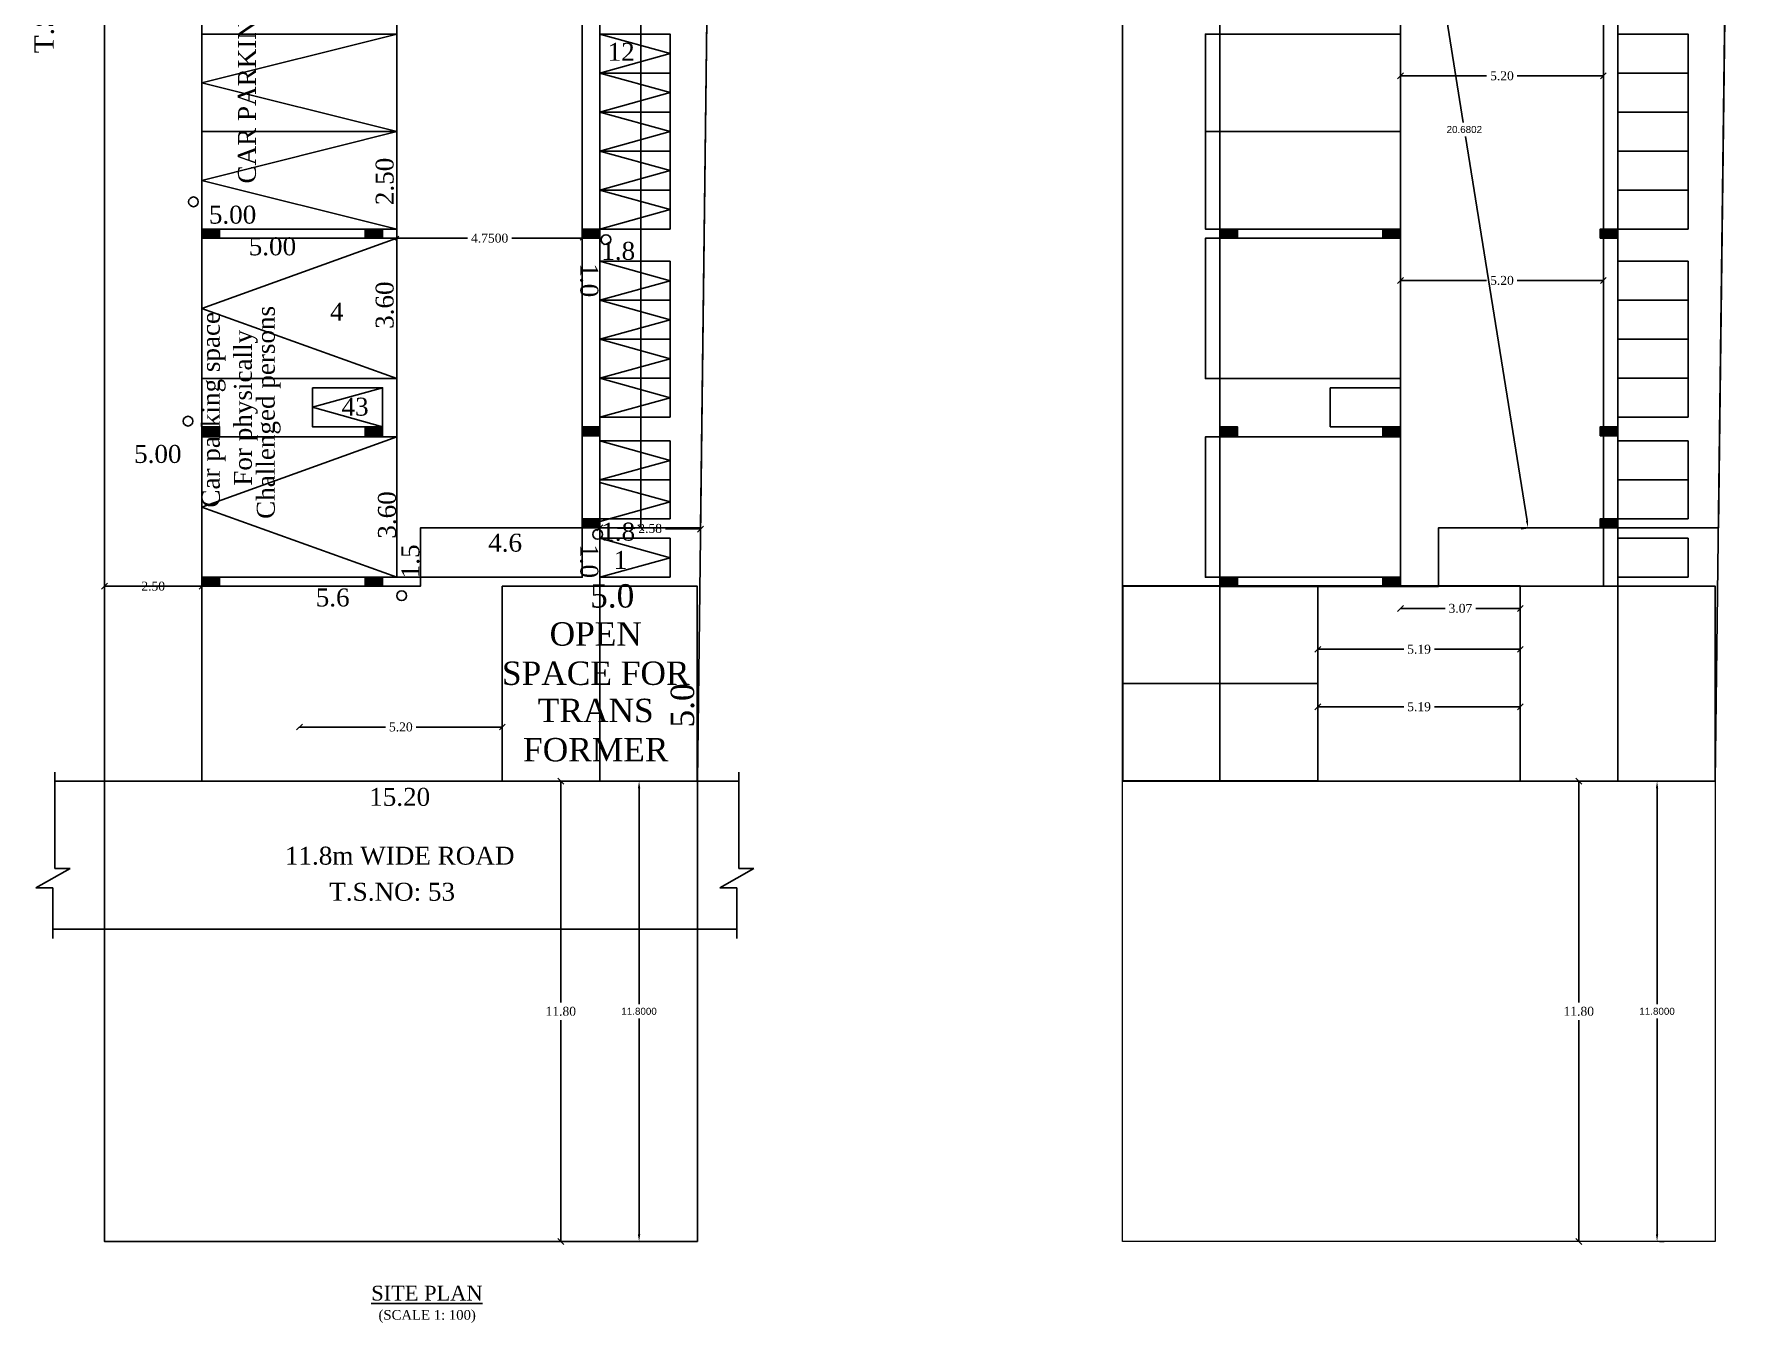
# Model space of a CAD drawing. Header units: metres. Extents: x 7889 to 8063, y -2348 to -2272.
# Drawn here: x 8019.47 to 8063.15, y -2348 to -2314.96 of the extents above; entities that cross this region are included whole.
import ezdxf

# ---------------------------------------------------------------- set-up
doc = ezdxf.new("R2010")
doc.units = ezdxf.units.M
doc.header["$MEASUREMENT"] = 0
for name, color, linetype in [('BLK_1_COVERED_AREA', 140, 'Continuous'), ('BLK_1_FIRE_TENDER_MOVEMENT', 161, 'Continuous'), ('BLK_1_FLR_0_STILT_PARKING', 7, 'Continuous'), ('BLK_1_LVL_0_BLDG_FOOT_PRINT', 7, 'Continuous'), ('BLK_1_LVL_0_FRONT_SETBACK', 2, 'Continuous'), ('BLK_1_LVL_0_SIDE_SETBACK1', 171, 'Continuous'), ('BLK_1_LVL_0_SIDE_SETBACK2', 7, 'Continuous'), ('DRIVE_WAY', 2, 'Continuous'), ('PARKING_SLOT', 30, 'Continuous'), ('PER_AISLE_WIDTH', 7, 'Continuous'), ('PLOT_BOUNDARY', 70, 'Continuous'), ('SURRENDER_ROAD_WIDTH', 2, 'Continuous'), ('TRANSFORMER_YARD', 7, 'Continuous'), ('TWO_WHEELER_DRIVE_WAY', 6, 'Continuous'), ('TWO_WHEELER_PARKING', 2, 'Continuous')]:
    doc.layers.add(name, color=color, linetype=linetype)
for name, color, linetype, lineweight in [('BLK_1_FLR_0_STILT', 7, 'Continuous', 0), ('DIST_EXIT', 7, 'Continuous', 0), ('ROAD_WIDTH', 7, 'Continuous', 5)]:
    doc.layers.add(name, color=color, linetype=linetype, lineweight=lineweight)
doc.styles.add('Isa-', font='times.ttf')
doc.styles.get("Standard").update_dxf_attribs({"font": 'arial.ttf'})
doc.styles.add('STYLE2', font='times.ttf')
doc.dimstyles.new('Copy of ISO-25', dxfattribs={"dimscale": 0, "dimtxt": 0.23, "dimasz": 0.1, "dimexe": 1.25, "dimexo": 0.625, "dimgap": 0.11, "dimtad": 0, "dimtih": 1, "dimtoh": 1, "dimzin": 1, "dimdsep": 46, "dimtxsty": 'STYLE2', "dimblk": 'OBLIQUE', "dimcen": 0, "dimse1": 1, "dimse2": 1, "dimclrd": 1, "dimclrt": 3, "dimadec": 0, "dimazin": 2, "dimtfac": 1, "dimtix": 1, "dimtofl": 0, "dimtmove": 0, "dimatfit": 3, "dimfxl": 0, "dimtolj": 1, "dimarcsym": 0})
doc.dimstyles.new('ISO-25', dxfattribs={"dimscale": 0, "dimtxt": 0.23, "dimasz": 0.15, "dimexe": 1.25, "dimexo": 0.625, "dimgap": 0.11, "dimtad": 0, "dimtih": 1, "dimtoh": 1, "dimzin": 1, "dimdsep": 46, "dimtxsty": 'STYLE2', "dimblk": 'OBLIQUE', "dimcen": 0, "dimse1": 1, "dimse2": 1, "dimclrd": 1, "dimclrt": 3, "dimadec": 0, "dimazin": 2, "dimtfac": 1, "dimtix": 1, "dimtofl": 0, "dimtmove": 0, "dimatfit": 3, "dimfxl": 0, "dimtolj": 1, "dimarcsym": 0})
doc.dimstyles.get("Standard").update_dxf_attribs({"dimtxt": 0.18, "dimasz": 0.18, "dimexe": 0.18, "dimexo": 0.0625, "dimgap": 0.09, "dimtad": 0, "dimtih": 1, "dimtoh": 1, "dimdec": 4, "dimzin": 0, "dimdsep": 46, "dimtxsty": 'Standard', "dimcen": 0.09, "dimadec": 0, "dimazin": 0, "dimtfac": 1, "dimtdec": 4, "dimtofl": 0, "dimtmove": 0, "dimatfit": 3, "dimfxl": 0, "dimtolj": 1, "dimtzin": 0, "dimarcsym": 0})

# ---------------------------------------------------------------- blocks, each defined once
blk = doc.blocks.new('*D158')
at = {"layer": 'Defpoints', "color": 0}
for p in [(8061.078, -2334.114), (8061.078, -2334.114), (8061.078, -2345.914)]:
    blk.add_point(p, dxfattribs=at)
at = {"layer": 'SURRENDER_ROAD_WIDTH', "color": 0, "lineweight": -2}
for p, q in [((8061.14, -2334.114), (8061.258, -2334.114)), ((8061.078, -2334.294), (8061.078, -2339.832)), ((8061.078, -2345.734), (8061.078, -2340.196)), ((8061.14, -2345.914), (8061.258, -2345.914))]:
    blk.add_line(p, q, dxfattribs=at)
at = {"layer": 'SURRENDER_ROAD_WIDTH', "color": 0}
for points in [[(8061.048, -2334.294), (8061.108, -2334.294), (8061.078, -2334.114)], [(8061.048, -2345.734), (8061.108, -2345.734), (8061.078, -2345.914)]]:
    blk.add_solid(points, dxfattribs=at)
at = {"layer": 'SURRENDER_ROAD_WIDTH', "color": 0, "insert": (8061.078, -2340.014), "char_height": 0.18, "attachment_point": 5}
blk.add_mtext('\\A1;11.8000', dxfattribs=at)
blk = doc.blocks.new('_Oblique')
at = {"color": 0, "linetype": 'ByBlock', "lineweight": -2}
blk.add_line((-0.5, -0.5), (0.5, 0.5), dxfattribs=at)
blk = doc.blocks.new('*D35')
at = {"layer": 'Defpoints', "color": 0}
for p in [(8058.982, -2334.114), (8059.071, -2334.114), (8058.982, -2345.914)]:
    blk.add_point(p, dxfattribs=at)
at = {"layer": 'TRANSFORMER_YARD', "color": 1, "lineweight": -2}
for p, q in [((8059.071, -2334.114), (8059.071, -2339.787)), ((8059.071, -2345.914), (8059.071, -2340.241))]:
    blk.add_line(p, q, dxfattribs=at)
at = {"layer": 'TRANSFORMER_YARD', "color": 1, "lineweight": -2, "xscale": 0.15, "yscale": 0.15, "zscale": 0.15}
for p, rotation in [((8059.071, -2334.114), 90), ((8059.071, -2345.914), 270)]:
    blk.add_blockref('_Oblique', p, dxfattribs=dict(at, rotation=rotation))
at = {"layer": 'TRANSFORMER_YARD', "color": 3, "insert": (8059.071, -2340.014), "char_height": 0.23, "attachment_point": 5, "style": 'STYLE2'}
blk.add_mtext('\\A1;11.80', dxfattribs=at)
blk = doc.blocks.new('*D159')
at = {"layer": 'Defpoints', "color": 0, "ltscale": 2}
for p in [(8054.502, -2316.028), (8059.702, -2316.028), (8059.702, -2316.028)]:
    blk.add_point(p, dxfattribs=at)
at = {"layer": 'PER_AISLE_WIDTH', "color": 1, "lineweight": -2, "ltscale": 2}
for p, q in [((8054.502, -2316.028), (8056.709, -2316.028)), ((8059.702, -2316.028), (8057.495, -2316.028))]:
    blk.add_line(p, q, dxfattribs=at)
at = {"layer": 'PER_AISLE_WIDTH', "color": 1, "lineweight": -2, "ltscale": 2, "xscale": 0.15, "yscale": 0.15, "zscale": 0.15, "rotation": 180}
blk.add_blockref('_Oblique', (8054.502, -2316.028), dxfattribs=at)
at = {"layer": 'PER_AISLE_WIDTH', "color": 1, "lineweight": -2, "ltscale": 2, "xscale": 0.15, "yscale": 0.15, "zscale": 0.15}
blk.add_blockref('_Oblique', (8059.702, -2316.028), dxfattribs=at)
at = {"layer": 'PER_AISLE_WIDTH', "color": 3, "lineweight": 25, "ltscale": 2, "insert": (8057.102, -2316.028), "char_height": 0.23, "attachment_point": 5, "style": 'STYLE2'}
blk.add_mtext('\\A1;5.20', dxfattribs=at)
blk = doc.blocks.new('*D160')
at = {"layer": 'Defpoints', "color": 0}
for p in [(8054.502, -2321.274), (8059.702, -2321.274), (8059.702, -2321.274)]:
    blk.add_point(p, dxfattribs=at)
at = {"layer": 'TWO_WHEELER_DRIVE_WAY', "color": 1, "lineweight": -2}
for p, q in [((8054.502, -2321.274), (8056.709, -2321.274)), ((8059.702, -2321.274), (8057.495, -2321.274))]:
    blk.add_line(p, q, dxfattribs=at)
at = {"layer": 'TWO_WHEELER_DRIVE_WAY', "color": 1, "lineweight": -2, "xscale": 0.15, "yscale": 0.15, "zscale": 0.15, "rotation": 180}
blk.add_blockref('_Oblique', (8054.502, -2321.274), dxfattribs=at)
at = {"layer": 'TWO_WHEELER_DRIVE_WAY', "color": 1, "lineweight": -2, "xscale": 0.15, "yscale": 0.15, "zscale": 0.15}
blk.add_blockref('_Oblique', (8059.702, -2321.274), dxfattribs=at)
at = {"layer": 'TWO_WHEELER_DRIVE_WAY', "color": 3, "insert": (8057.102, -2321.274), "char_height": 0.23, "attachment_point": 5, "style": 'STYLE2'}
blk.add_mtext('\\A1;5.20', dxfattribs=at)
blk = doc.blocks.new('*D375')
at = {"layer": 'Defpoints', "color": 0}
for p in [(8054.502, -2307.194), (8057.772, -2327.614), (8057.772, -2327.614)]:
    blk.add_point(p, dxfattribs=at)
at = {"layer": 'DIST_EXIT', "color": 0, "lineweight": -2}
for p, q in [((8054.44, -2307.204), (8054.324, -2307.222)), ((8054.53, -2307.372), (8056.108, -2317.222)), ((8057.744, -2327.436), (8056.166, -2317.586)), ((8057.71, -2327.624), (8057.594, -2327.642))]:
    blk.add_line(p, q, dxfattribs=at)
at = {"layer": 'DIST_EXIT', "color": 0}
for points in [[(8054.56, -2307.367), (8054.501, -2307.376), (8054.502, -2307.194)], [(8057.773, -2327.431), (8057.714, -2327.441), (8057.772, -2327.614)]]:
    blk.add_solid(points, dxfattribs=at)
at = {"layer": 'DIST_EXIT', "color": 0, "insert": (8056.137, -2317.404), "char_height": 0.18, "attachment_point": 5}
blk.add_mtext('\\A1;20.6802', dxfattribs=at)
blk = doc.blocks.new('*D382')
at = {"color": 1, "lineweight": -2}
for p, q in [((8054.502, -2329.683), (8055.644, -2329.683)), ((8057.572, -2329.683), (8056.43, -2329.683))]:
    blk.add_line(p, q, dxfattribs=at)
at = {"layer": 'Defpoints', "color": 0}
for p in [(8054.502, -2329.114), (8057.572, -2329.114), (8057.572, -2329.683)]:
    blk.add_point(p, dxfattribs=at)
at = {"color": 1, "lineweight": -2, "xscale": 0.15, "yscale": 0.15, "zscale": 0.15, "rotation": 180}
blk.add_blockref('_Oblique', (8054.502, -2329.683), dxfattribs=at)
at = {"color": 1, "lineweight": -2, "xscale": 0.15, "yscale": 0.15, "zscale": 0.15}
blk.add_blockref('_Oblique', (8057.572, -2329.683), dxfattribs=at)
at = {"color": 3, "insert": (8056.037, -2329.683), "char_height": 0.23, "attachment_point": 5, "style": 'STYLE2'}
blk.add_mtext('\\A1;3.07', dxfattribs=at)
blk = doc.blocks.new('*D450')
at = {"layer": 'Defpoints', "color": 0}
for p in [(8052.382, -2332.205), (8057.572, -2332.205), (8057.572, -2332.205)]:
    blk.add_point(p, dxfattribs=at)
at = {"layer": 'TWO_WHEELER_DRIVE_WAY', "color": 1, "lineweight": -2}
for p, q in [((8052.382, -2332.205), (8054.585, -2332.205)), ((8057.572, -2332.205), (8055.369, -2332.205))]:
    blk.add_line(p, q, dxfattribs=at)
at = {"layer": 'TWO_WHEELER_DRIVE_WAY', "color": 1, "lineweight": -2, "xscale": 0.15, "yscale": 0.15, "zscale": 0.15, "rotation": 180}
blk.add_blockref('_Oblique', (8052.382, -2332.205), dxfattribs=at)
at = {"layer": 'TWO_WHEELER_DRIVE_WAY', "color": 1, "lineweight": -2, "xscale": 0.15, "yscale": 0.15, "zscale": 0.15}
blk.add_blockref('_Oblique', (8057.572, -2332.205), dxfattribs=at)
at = {"layer": 'TWO_WHEELER_DRIVE_WAY', "color": 3, "insert": (8054.977, -2332.205), "char_height": 0.23, "attachment_point": 5, "style": 'STYLE2'}
blk.add_mtext('\\A1;5.19', dxfattribs=at)
blk = doc.blocks.new('*D451')
at = {"layer": 'Defpoints', "color": 0, "ltscale": 2}
for p in [(8052.382, -2330.731), (8057.572, -2330.731), (8057.572, -2330.731)]:
    blk.add_point(p, dxfattribs=at)
at = {"layer": 'PER_AISLE_WIDTH', "color": 1, "lineweight": -2, "ltscale": 2}
for p, q in [((8052.382, -2330.731), (8054.585, -2330.731)), ((8057.572, -2330.731), (8055.369, -2330.731))]:
    blk.add_line(p, q, dxfattribs=at)
at = {"layer": 'PER_AISLE_WIDTH', "color": 1, "lineweight": -2, "ltscale": 2, "xscale": 0.15, "yscale": 0.15, "zscale": 0.15, "rotation": 180}
blk.add_blockref('_Oblique', (8052.382, -2330.731), dxfattribs=at)
at = {"layer": 'PER_AISLE_WIDTH', "color": 1, "lineweight": -2, "ltscale": 2, "xscale": 0.15, "yscale": 0.15, "zscale": 0.15}
blk.add_blockref('_Oblique', (8057.572, -2330.731), dxfattribs=at)
at = {"layer": 'PER_AISLE_WIDTH', "color": 3, "lineweight": 25, "ltscale": 2, "insert": (8054.977, -2330.731), "char_height": 0.23, "attachment_point": 5, "style": 'STYLE2'}
blk.add_mtext('\\A1;5.19', dxfattribs=at)
blk = doc.blocks.new('*D469')
at = {"color": 1, "lineweight": -2}
for p, q in [((8033.975, -2327.618), (8034.872, -2327.63)), ((8036.555, -2327.65), (8035.659, -2327.639))]:
    blk.add_line(p, q, dxfattribs=at)
at = {"layer": 'Defpoints', "color": 0}
for p in [(8033.975, -2327.618), (8036.555, -2327.65), (8036.555, -2327.65)]:
    blk.add_point(p, dxfattribs=at)
at = {"color": 1, "lineweight": -2, "xscale": 0.15, "yscale": 0.15, "zscale": 0.15}
for p, rotation in [((8033.975, -2327.618), 179.2893625971264), ((8036.555, -2327.65), 359.2893625971265)]:
    blk.add_blockref('_Oblique', p, dxfattribs=dict(at, rotation=rotation))
at = {"color": 3, "insert": (8035.265, -2327.634), "char_height": 0.23, "attachment_point": 5, "style": 'STYLE2'}
blk.add_mtext('\\A1;2.58', dxfattribs=at)
blk = doc.blocks.new('*D470')
at = {"color": 1, "lineweight": -2}
for p, q in [((8035.028, -2291.188), (8035.028, -2309.146)), ((8035.028, -2327.618), (8035.028, -2309.601))]:
    blk.add_line(p, q, dxfattribs=at)
at = {"layer": 'Defpoints', "color": 0}
for p in [(8033.975, -2291.188), (8035.028, -2291.188), (8033.975, -2327.618)]:
    blk.add_point(p, dxfattribs=at)
at = {"color": 1, "lineweight": -2, "xscale": 0.15, "yscale": 0.15, "zscale": 0.15}
for p, rotation in [((8035.028, -2291.188), 90), ((8035.028, -2327.618), 270)]:
    blk.add_blockref('_Oblique', p, dxfattribs=dict(at, rotation=rotation))
at = {"color": 3, "insert": (8035.028, -2309.373), "char_height": 0.23, "attachment_point": 5, "style": 'STYLE2'}
blk.add_mtext('\\A1;36.43', dxfattribs=at)
blk = doc.blocks.new('*D471')
at = {"color": 255, "lineweight": -2}
for p, q in [((8028.775, -2320.191), (8030.582, -2320.191)), ((8033.525, -2320.191), (8031.719, -2320.191))]:
    blk.add_line(p, q, dxfattribs=at)
at = {"layer": 'Defpoints', "color": 0}
for p in [(8028.775, -2320.191), (8028.775, -2320.191), (8033.525, -2320.191)]:
    blk.add_point(p, dxfattribs=at)
at = {"color": 255, "lineweight": -2, "xscale": 0.1, "yscale": 0.1, "zscale": 0.1, "rotation": 180}
blk.add_blockref('_Oblique', (8028.775, -2320.191), dxfattribs=at)
at = {"color": 255, "lineweight": -2, "xscale": 0.1, "yscale": 0.1, "zscale": 0.1}
blk.add_blockref('_Oblique', (8033.525, -2320.191), dxfattribs=at)
at = {"color": 255, "lineweight": -3, "insert": (8031.15, -2320.191), "char_height": 0.23, "attachment_point": 5, "style": 'STYLE2'}
blk.add_mtext('\\A1;4.7500', dxfattribs=at)
blk = doc.blocks.new('*D473')
at = {"color": 1, "lineweight": -2}
for p, q in [((8021.275, -2329.114), (8022.128, -2329.114)), ((8023.775, -2329.114), (8022.923, -2329.114))]:
    blk.add_line(p, q, dxfattribs=at)
at = {"layer": 'Defpoints', "color": 0}
for p in [(8021.275, -2329.114), (8021.275, -2329.114), (8023.775, -2329.114)]:
    blk.add_point(p, dxfattribs=at)
at = {"color": 1, "lineweight": -2, "xscale": 0.15, "yscale": 0.15, "zscale": 0.15, "rotation": 180}
blk.add_blockref('_Oblique', (8021.275, -2329.114), dxfattribs=at)
at = {"color": 1, "lineweight": -2, "xscale": 0.15, "yscale": 0.15, "zscale": 0.15}
blk.add_blockref('_Oblique', (8023.775, -2329.114), dxfattribs=at)
at = {"color": 3, "insert": (8022.525, -2329.114), "char_height": 0.23, "attachment_point": 5, "style": 'STYLE2'}
blk.add_mtext('\\A1;2.50', dxfattribs=at)
blk = doc.blocks.new('*D459')
at = {"color": 1, "lineweight": -2, "ltscale": 2}
for p, q in [((8026.275, -2332.724), (8028.481, -2332.724)), ((8031.474, -2332.724), (8029.267, -2332.724))]:
    blk.add_line(p, q, dxfattribs=at)
at = {"layer": 'Defpoints', "color": 0, "ltscale": 2}
for p in [(8026.275, -2332.515), (8031.474, -2332.515), (8031.474, -2332.724)]:
    blk.add_point(p, dxfattribs=at)
at = {"color": 1, "lineweight": -2, "ltscale": 2, "xscale": 0.15, "yscale": 0.15, "zscale": 0.15, "rotation": 180}
blk.add_blockref('_Oblique', (8026.275, -2332.724), dxfattribs=at)
at = {"color": 1, "lineweight": -2, "ltscale": 2, "xscale": 0.15, "yscale": 0.15, "zscale": 0.15}
blk.add_blockref('_Oblique', (8031.474, -2332.724), dxfattribs=at)
at = {"color": 3, "lineweight": 25, "ltscale": 2, "insert": (8028.874, -2332.724), "char_height": 0.23, "attachment_point": 5, "style": 'STYLE2'}
blk.add_mtext('\\A1;5.20', dxfattribs=at)
blk = doc.blocks.new('*D460')
at = {"color": 0, "lineweight": -2}
for p, q in [((8035.044, -2334.114), (8035.161, -2334.114)), ((8034.981, -2334.294), (8034.981, -2339.832)), ((8034.981, -2345.734), (8034.981, -2340.196)), ((8035.044, -2345.914), (8035.161, -2345.914))]:
    blk.add_line(p, q, dxfattribs=at)
at = {"color": 0}
for points in [[(8034.951, -2334.294), (8035.011, -2334.294), (8034.981, -2334.114)], [(8034.951, -2345.734), (8035.011, -2345.734), (8034.981, -2345.914)]]:
    blk.add_solid(points, dxfattribs=at)
at = {"layer": 'Defpoints', "color": 0}
for p in [(8034.981, -2334.114), (8034.981, -2334.114), (8034.981, -2345.914)]:
    blk.add_point(p, dxfattribs=at)
at = {"color": 0, "insert": (8034.981, -2340.014), "char_height": 0.18, "attachment_point": 5}
blk.add_mtext('\\A1;11.8000', dxfattribs=at)
blk = doc.blocks.new('*D455')
at = {"color": 1, "lineweight": -2}
for p, q in [((8032.974, -2334.114), (8032.974, -2339.787)), ((8032.974, -2345.914), (8032.974, -2340.241))]:
    blk.add_line(p, q, dxfattribs=at)
at = {"layer": 'Defpoints', "color": 0}
for p in [(8032.885, -2334.114), (8032.974, -2334.114), (8032.885, -2345.914)]:
    blk.add_point(p, dxfattribs=at)
at = {"color": 1, "lineweight": -2, "xscale": 0.15, "yscale": 0.15, "zscale": 0.15}
for p, rotation in [((8032.974, -2334.114), 90), ((8032.974, -2345.914), 270)]:
    blk.add_blockref('_Oblique', p, dxfattribs=dict(at, rotation=rotation))
at = {"color": 3, "insert": (8032.974, -2340.014), "char_height": 0.23, "attachment_point": 5, "style": 'STYLE2'}
blk.add_mtext('\\A1;11.80', dxfattribs=at)

msp = doc.modelspace()

# ---------------------------------------------------------------- hatches: boundary and pattern name
for color, points in [(256, [(8024.22525, -2320.1861), (8024.22525, -2319.9561), (8023.77525, -2319.9561), (8023.77525, -2320.1861)]), (256, [(8028.40525, -2320.1861), (8028.40525, -2319.9561), (8027.95525, -2319.9561), (8027.95525, -2320.1861)]), (256, [(8033.97525, -2320.1861), (8033.97525, -2319.9561), (8033.52525, -2319.9561), (8033.52525, -2320.1861)]), (5, [(8050.322, -2320.1861), (8050.322, -2319.9561), (8049.872, -2319.9561), (8049.872, -2320.1861)]), (5, [(8054.502, -2320.1861), (8054.502, -2319.9561), (8054.052, -2319.9561), (8054.052, -2320.1861)]), (5, [(8060.072, -2320.1861), (8060.072, -2319.9561), (8059.622, -2319.9561), (8059.622, -2320.1861)]), (256, [(8024.22525, -2325.25393), (8024.22525, -2325.02393), (8023.77525, -2325.02393), (8023.77525, -2325.25393)]), (256, [(8028.40525, -2325.25393), (8028.40525, -2325.02393), (8027.95525, -2325.02393), (8027.95525, -2325.25393)]), (256, [(8033.97525, -2325.25393), (8033.97525, -2325.02393), (8033.52525, -2325.02393), (8033.52525, -2325.25393)]), (5, [(8050.322, -2325.25393), (8050.322, -2325.02393), (8049.872, -2325.02393), (8049.872, -2325.25393)]), (5, [(8054.502, -2325.25393), (8054.502, -2325.02393), (8054.052, -2325.02393), (8054.052, -2325.25393)]), (5, [(8060.072, -2325.25393), (8060.072, -2325.02393), (8059.622, -2325.02393), (8059.622, -2325.25393)]), (256, [(8033.97525, -2327.61393), (8033.97525, -2327.38393), (8033.52525, -2327.38393), (8033.52525, -2327.61393)]), (5, [(8060.072, -2327.61393), (8060.072, -2327.38393), (8059.622, -2327.38393), (8059.622, -2327.61393)]), (256, [(8024.22525, -2329.11393), (8024.22525, -2328.88393), (8023.77525, -2328.88393), (8023.77525, -2329.11393)]), (256, [(8028.40525, -2329.11393), (8028.40525, -2328.88393), (8027.95525, -2328.88393), (8027.95525, -2329.11393)]), (5, [(8050.322, -2329.11393), (8050.322, -2328.88393), (8049.872, -2328.88393), (8049.872, -2329.11393)]), (5, [(8054.502, -2329.11393), (8054.502, -2328.88393), (8054.052, -2328.88393), (8054.052, -2329.11393)])]:
    msp.add_hatch(color=color).paths.add_polyline_path(points)

# ---------------------------------------------------------------- linework, layer by layer
for p, q in [((8020.00583, -2333.88191), (8020.00583, -2336.3552)), ((8020.00583, -2334.11393), (8037.53865, -2334.11393)), ((8037.53865, -2333.88191), (8037.53865, -2336.3552)), ((8020.39426, -2336.3552), (8019.51845, -2336.84418)), ((8020.00583, -2336.3552), (8020.39426, -2336.3552)), ((8037.92708, -2336.3552), (8037.05127, -2336.84418)), ((8037.53865, -2336.3552), (8037.92708, -2336.3552)), ((8019.51845, -2336.84418), (8019.95636, -2336.84418)), ((8019.95636, -2336.84418), (8019.95636, -2338.14879)), ((8037.05127, -2336.84418), (8037.48917, -2336.84418)), ((8037.48917, -2336.84418), (8037.48917, -2338.14879)), ((8019.95636, -2337.90377), (8037.48917, -2337.90377))]:
    msp.add_line(p, q)
for points in [[(8021.27525, -2288.91393), (8037.05445, -2287.41752), (8036.47525, -2334.11393), (8021.27525, -2334.11393)], [(8021.27525, -2288.91393), (8037.05445, -2287.41752), (8036.47525, -2334.11393), (8021.27525, -2334.11393)], [(8021.27525, -2288.91393), (8037.05445, -2287.41752), (8036.47525, -2334.11393), (8021.27525, -2334.11393)], [(8021.27525, -2288.91393), (8037.05445, -2287.41752), (8036.47525, -2334.11393), (8021.27525, -2334.11393)], [(8021.27525, -2329.11393), (8023.77525, -2329.11393), (8023.77525, -2291.1884), (8021.27525, -2291.1884)], [(8021.27525, -2329.11393), (8023.77525, -2329.11393), (8023.77525, -2291.1884), (8021.27525, -2291.1884)], [(8033.97525, -2291.1884), (8023.77525, -2291.1884), (8023.77525, -2329.11393), (8029.37525, -2329.11393), (8029.37525, -2327.6184), (8033.97525, -2327.6184)], [(8033.97525, -2291.1884), (8023.77525, -2291.1884), (8023.77525, -2329.11393), (8029.37525, -2329.11393), (8029.37525, -2327.6184), (8033.97525, -2327.6184)], [(8033.97525, -2291.1884), (8023.77525, -2291.1884), (8023.77525, -2329.11393), (8029.37525, -2329.11393), (8029.37525, -2327.6184), (8033.97525, -2327.6184)], [(8033.97525, -2291.1884), (8023.77525, -2291.1884), (8023.77525, -2329.11393), (8029.37525, -2329.11393), (8029.37525, -2327.6184), (8033.97525, -2327.6184)], [(8033.97525, -2327.6184), (8036.55582, -2327.6184), (8037.00768, -2291.1884), (8033.97525, -2291.1884)], [(8028.77525, -2314.9584), (8028.77525, -2317.4584), (8023.77525, -2317.4584), (8023.77525, -2314.9584)], [(8035.77525, -2315.9584), (8035.77525, -2314.9584), (8033.97525, -2314.9584), (8033.97525, -2315.9584)], [(8035.77525, -2316.9584), (8035.77525, -2315.9584), (8033.97525, -2315.9584), (8033.97525, -2316.9584)], [(8035.77525, -2317.9584), (8035.77525, -2316.9584), (8033.97525, -2316.9584), (8033.97525, -2317.9584)], [(8028.77525, -2317.4584), (8028.77525, -2319.9584), (8023.77525, -2319.9584), (8023.77525, -2317.4584)], [(8035.77525, -2318.9584), (8035.77525, -2317.9584), (8033.97525, -2317.9584), (8033.97525, -2318.9584)], [(8035.77525, -2319.9584), (8035.77525, -2318.9584), (8033.97525, -2318.9584), (8033.97525, -2319.9584)], [(8023.77525, -2320.1861), (8023.77525, -2319.9561), (8024.22525, -2319.9561), (8024.22525, -2320.1861)], [(8028.77525, -2320.19058), (8028.77525, -2323.79058), (8023.77525, -2323.79058), (8023.77525, -2320.19058)], [(8027.95525, -2320.1861), (8027.95525, -2319.9561), (8028.40525, -2319.9561), (8028.40525, -2320.1861)], [(8033.52525, -2320.1861), (8033.52525, -2319.9561), (8033.97525, -2319.9561), (8033.97525, -2320.1861)], [(8035.77525, -2321.78051), (8035.77525, -2320.78051), (8033.97525, -2320.78051), (8033.97525, -2321.78051)], [(8035.77525, -2322.78051), (8035.77525, -2321.78051), (8033.97525, -2321.78051), (8033.97525, -2322.78051)], [(8035.77525, -2323.78051), (8035.77525, -2322.78051), (8033.97525, -2322.78051), (8033.97525, -2323.78051)], [(8026.60525, -2324.02393), (8026.60525, -2325.02393), (8028.40525, -2325.02393), (8028.40525, -2324.02393)], [(8035.77525, -2324.78051), (8035.77525, -2323.78051), (8033.97525, -2323.78051), (8033.97525, -2324.78051)], [(8023.77525, -2325.25393), (8023.77525, -2325.02393), (8024.22525, -2325.02393), (8024.22525, -2325.25393)], [(8027.95525, -2325.25393), (8027.95525, -2325.02393), (8028.40525, -2325.02393), (8028.40525, -2325.25393)], [(8033.52525, -2325.25393), (8033.52525, -2325.02393), (8033.97525, -2325.02393), (8033.97525, -2325.25393)], [(8028.77525, -2325.28393), (8028.77525, -2328.88393), (8023.77525, -2328.88393), (8023.77525, -2325.28393)], [(8035.77525, -2326.3884), (8035.77525, -2325.3884), (8033.97525, -2325.3884), (8033.97525, -2326.3884)], [(8035.77525, -2327.3884), (8035.77525, -2326.3884), (8033.97525, -2326.3884), (8033.97525, -2327.3884)], [(8023.77525, -2334.11393), (8023.77525, -2329.11393), (8029.37525, -2329.11393), (8029.37525, -2327.6184), (8033.97525, -2327.6184), (8033.97525, -2334.11393)], [(8033.52525, -2327.61393), (8033.52525, -2327.38393), (8033.97525, -2327.38393), (8033.97525, -2327.61393)], [(8035.77525, -2328.88393), (8035.77525, -2327.88393), (8033.97525, -2327.88393), (8033.97525, -2328.88393)], [(8023.77525, -2329.11393), (8023.77525, -2328.88393), (8024.22525, -2328.88393), (8024.22525, -2329.11393)], [(8027.95525, -2329.11393), (8027.95525, -2328.88393), (8028.40525, -2328.88393), (8028.40525, -2329.11393)], [(8031.47368, -2329.11393), (8036.47368, -2329.11393), (8036.47368, -2334.11393), (8031.47368, -2334.11393)], [(8021.27525, -2334.11393), (8036.47525, -2334.11393), (8036.47525, -2345.91393), (8021.27525, -2345.91393)]]:
    msp.add_lwpolyline(points, close=True)
at = {"lineweight": 25, "ltscale": 2}
msp.add_lwpolyline([(8033.52525, -2288.6884), (8028.77525, -2288.6884), (8028.77525, -2328.88393), (8033.52525, -2328.88393)], close=True, dxfattribs=at)
at = {"lineweight": -3}
msp.add_lwpolyline([(8033.52525, -2288.6884), (8028.77525, -2288.6884), (8028.77525, -2328.88393), (8033.52525, -2328.88393)], close=True, dxfattribs=at)
for points in [[(8033.52525, -2327.6184), (8033.52525, -2328.88393), (8028.77525, -2328.88393), (8028.77525, -2323.79058), (8028.77525, -2323.79058), (8028.77525, -2291.1884), (8033.52525, -2291.18393), (8033.52525, -2327.6184), (8033.52525, -2327.61393)], [(8028.77525, -2314.9584), (8023.77525, -2316.2084), (8028.77525, -2317.4584)], [(8033.97525, -2314.9584), (8035.77525, -2315.4584), (8033.97525, -2315.9584)], [(8033.97525, -2315.9584), (8035.77525, -2316.4584), (8033.97525, -2316.9584)], [(8033.97525, -2316.9584), (8035.77525, -2317.4584), (8033.97525, -2317.9584)], [(8028.77525, -2317.4584), (8023.77525, -2318.7084), (8028.77525, -2319.9584)], [(8033.97525, -2317.9584), (8035.77525, -2318.4584), (8033.97525, -2318.9584)], [(8033.97525, -2318.9584), (8035.77525, -2319.4584), (8033.97525, -2319.9584)], [(8028.77525, -2320.19058), (8023.77525, -2321.99058), (8028.77525, -2323.79058)], [(8033.97525, -2320.78051), (8035.77525, -2321.28051), (8033.97525, -2321.78051)], [(8033.97525, -2321.78051), (8035.77525, -2322.28051), (8033.97525, -2322.78051)], [(8033.97525, -2322.78051), (8035.77525, -2323.28051), (8033.97525, -2323.78051)], [(8028.40525, -2325.02393), (8026.60525, -2324.52393), (8028.40525, -2324.02393)], [(8033.97525, -2323.78051), (8035.77525, -2324.28051), (8033.97525, -2324.78051)], [(8028.77525, -2325.28393), (8023.77525, -2327.08393), (8028.77525, -2328.88393)], [(8033.97525, -2325.3884), (8035.77525, -2325.8884), (8033.97525, -2326.3884)], [(8033.97525, -2326.45175), (8035.77525, -2326.95175), (8033.97525, -2327.45175)], [(8033.97525, -2327.88393), (8035.77525, -2328.38393), (8033.97525, -2328.88393)]]:
    msp.add_lwpolyline(points)
at = {"color": 5}
for points in [[(8049.872, -2320.1861), (8049.872, -2319.9561), (8050.322, -2319.9561), (8050.322, -2320.1861)], [(8054.052, -2320.1861), (8054.052, -2319.9561), (8054.502, -2319.9561), (8054.502, -2320.1861)], [(8059.622, -2320.1861), (8059.622, -2319.9561), (8060.072, -2319.9561), (8060.072, -2320.1861)], [(8049.872, -2325.25393), (8049.872, -2325.02393), (8050.322, -2325.02393), (8050.322, -2325.25393)], [(8054.052, -2325.25393), (8054.052, -2325.02393), (8054.502, -2325.02393), (8054.502, -2325.25393)], [(8059.622, -2325.25393), (8059.622, -2325.02393), (8060.072, -2325.02393), (8060.072, -2325.25393)], [(8059.622, -2327.61393), (8059.622, -2327.38393), (8060.072, -2327.38393), (8060.072, -2327.61393)], [(8049.872, -2329.11393), (8049.872, -2328.88393), (8050.322, -2328.88393), (8050.322, -2329.11393)], [(8054.052, -2329.11393), (8054.052, -2328.88393), (8054.502, -2328.88393), (8054.502, -2329.11393)]]:
    msp.add_lwpolyline(points, close=True, dxfattribs=at)
at = {"color": 70}
msp.add_lwpolyline([(8052.382, -2329.10393), (8057.572, -2329.10393), (8057.572, -2334.11393), (8052.382, -2334.11393)], close=True, dxfattribs=at)
at = {"lineweight": 25}
for centre in [(8023.5576, -2319.25809), (8023.5576, -2319.25809), (8034.1353, -2320.22605), (8034.1353, -2320.22605), (8023.41745, -2324.88128), (8023.41745, -2324.88128), (8033.91891, -2327.78513), (8033.91891, -2327.78513), (8028.89554, -2329.35757), (8028.89554, -2329.35757)]:
    msp.add_circle(centre, 0.12435, dxfattribs=at)
at = {"layer": 'BLK_1_COVERED_AREA', "color": 140}
msp.add_lwpolyline([(8049.872, -2291.1884), (8060.072, -2291.1884), (8060.072, -2327.6184), (8055.472, -2327.6184), (8055.472, -2329.1184), (8049.872, -2329.1184)], close=True, dxfattribs=at)
at = {"layer": 'BLK_1_FIRE_TENDER_MOVEMENT', "color": 161}
msp.add_lwpolyline([(8047.372, -2329.11393), (8049.872, -2329.11393), (8049.872, -2291.1884), (8047.372, -2291.1884)], close=True, dxfattribs=at)
at = {"layer": 'BLK_1_FLR_0_STILT'}
msp.add_lwpolyline([(8049.872, -2291.1884), (8060.072, -2291.1884), (8060.072, -2327.6184), (8055.472, -2327.6184), (8055.472, -2329.1184), (8049.872, -2329.1184)], close=True, dxfattribs=at)
at = {"layer": 'BLK_1_FLR_0_STILT_PARKING', "color": 13}
msp.add_lwpolyline([(8049.872, -2291.1884), (8060.072, -2291.1884), (8060.072, -2327.6184), (8055.472, -2327.6184), (8055.472, -2329.1184), (8049.872, -2329.1184)], close=True, dxfattribs=at)
at = {"layer": 'BLK_1_LVL_0_BLDG_FOOT_PRINT', "color": 1}
msp.add_lwpolyline([(8060.072, -2291.1884), (8049.872, -2291.1884), (8049.872, -2329.11393), (8055.472, -2329.11393), (8055.472, -2327.6184), (8060.072, -2327.6184)], close=True, dxfattribs=at)
at = {"layer": 'BLK_1_LVL_0_FRONT_SETBACK', "color": 2}
msp.add_lwpolyline([(8049.872, -2334.11393), (8049.872, -2329.11393), (8055.472, -2329.11393), (8055.472, -2327.6184), (8060.072, -2327.6184), (8060.072, -2334.11393)], close=True, dxfattribs=at)
at = {"layer": 'BLK_1_LVL_0_SIDE_SETBACK1', "color": 171}
msp.add_lwpolyline([(8047.372, -2329.11393), (8049.872, -2329.11393), (8049.872, -2291.1884), (8047.372, -2291.1884)], close=True, dxfattribs=at)
at = {"layer": 'BLK_1_LVL_0_SIDE_SETBACK2', "color": 102}
msp.add_lwpolyline([(8060.072, -2327.6184), (8062.65257, -2327.6184), (8063.10443, -2291.1884), (8060.072, -2291.1884)], close=True, dxfattribs=at)
at = {"layer": 'DRIVE_WAY', "color": 254, "lineweight": -3}
for points in [[(8059.702, -2329.11395), (8054.502, -2329.11395), (8054.502, -2288.6884), (8059.702, -2288.6884)], [(8052.382, -2329.10393), (8057.572, -2329.10393), (8057.572, -2334.11393), (8052.382, -2334.11393)]]:
    msp.add_lwpolyline(points, close=True, dxfattribs=at)
at = {"layer": 'PARKING_SLOT', "color": 30, "linetype": 'Continuous'}
for points in [[(8054.502, -2314.9584), (8054.502, -2317.4584), (8049.502, -2317.4584), (8049.502, -2314.9584)], [(8054.502, -2317.4584), (8054.502, -2319.9584), (8049.502, -2319.9584), (8049.502, -2317.4584)], [(8054.502, -2320.19058), (8054.502, -2323.79058), (8049.502, -2323.79058), (8049.502, -2320.19058)], [(8054.502, -2325.28393), (8054.502, -2328.88393), (8049.502, -2328.88393), (8049.502, -2325.28393)], [(8052.382, -2329.10393), (8052.382, -2331.60393), (8047.382, -2331.60393), (8047.382, -2329.10393)], [(8052.382, -2331.60393), (8052.382, -2334.10393), (8047.382, -2334.10393), (8047.382, -2331.60393)]]:
    msp.add_lwpolyline(points, close=True, dxfattribs=at)
at = {"layer": 'PER_AISLE_WIDTH', "color": 5, "lineweight": 25, "ltscale": 2}
for points in [[(8059.702, -2329.11395), (8054.502, -2329.11395), (8054.502, -2288.6884), (8059.702, -2288.6884)], [(8052.382, -2329.10393), (8057.572, -2329.10393), (8057.572, -2334.11393), (8052.382, -2334.11393)]]:
    msp.add_lwpolyline(points, close=True, dxfattribs=at)
at = {"layer": 'PLOT_BOUNDARY', "color": 70, "ltscale": 400}
msp.add_lwpolyline([(8063.15121, -2287.41752), (8047.372, -2288.91393), (8047.372, -2334.11393), (8062.572, -2334.11393)], close=True, dxfattribs=at)
at = {"layer": 'ROAD_WIDTH', "color": 2}
msp.add_lwpolyline([(8047.372, -2334.11393), (8062.572, -2334.11393), (8062.572, -2345.91393), (8047.372, -2345.91393)], close=True, dxfattribs=at)
at = {"layer": 'TRANSFORMER_YARD', "color": 7}
msp.add_lwpolyline([(8057.572, -2329.11395), (8062.572, -2329.11395), (8062.572, -2334.11395), (8057.572, -2334.11395)], close=True, dxfattribs=at)
at = {"layer": 'TWO_WHEELER_DRIVE_WAY', "color": 6}
msp.add_lwpolyline([(8059.702, -2329.11395), (8054.502, -2329.11395), (8054.502, -2288.6884), (8059.702, -2288.6884)], close=True, dxfattribs=at)
at = {"layer": 'TWO_WHEELER_PARKING', "color": 2}
for points in [[(8061.872, -2315.9584), (8061.872, -2314.9584), (8060.072, -2314.9584), (8060.072, -2315.9584)], [(8061.872, -2316.9584), (8061.872, -2315.9584), (8060.072, -2315.9584), (8060.072, -2316.9584)], [(8061.872, -2317.9584), (8061.872, -2316.9584), (8060.072, -2316.9584), (8060.072, -2317.9584)], [(8061.872, -2318.9584), (8061.872, -2317.9584), (8060.072, -2317.9584), (8060.072, -2318.9584)], [(8061.872, -2319.9584), (8061.872, -2318.9584), (8060.072, -2318.9584), (8060.072, -2319.9584)], [(8061.872, -2321.78051), (8061.872, -2320.78051), (8060.072, -2320.78051), (8060.072, -2321.78051)], [(8061.872, -2322.78051), (8061.872, -2321.78051), (8060.072, -2321.78051), (8060.072, -2322.78051)], [(8061.872, -2323.78051), (8061.872, -2322.78051), (8060.072, -2322.78051), (8060.072, -2323.78051)], [(8052.702, -2324.02393), (8052.702, -2325.02393), (8054.502, -2325.02393), (8054.502, -2324.02393)], [(8061.872, -2324.78051), (8061.872, -2323.78051), (8060.072, -2323.78051), (8060.072, -2324.78051)], [(8061.872, -2326.3884), (8061.872, -2325.3884), (8060.072, -2325.3884), (8060.072, -2326.3884)], [(8061.872, -2327.3884), (8061.872, -2326.3884), (8060.072, -2326.3884), (8060.072, -2327.3884)], [(8061.872, -2328.88393), (8061.872, -2327.88393), (8060.072, -2327.88393), (8060.072, -2328.88393)]]:
    msp.add_lwpolyline(points, close=True, dxfattribs=at)

# ---------------------------------------------------------------- texts
at = {"style": 'Isa-'}
for s, height, rotation, p in [('CAR PARKING SPACE', 0.46, 90, (8025.15831, -2318.78795)), ('T.S.NO:43', 0.5, 90, (8019.97707, -2315.44917)), ('2.50', 0.46, 90, (8028.68801, -2319.34287)), ('1.0', 0.46, 270, (8033.47592, -2320.836)), ('3.60', 0.46, 90, (8028.68801, -2322.51522)), ('Challenged persons', 0.46, 90, (8025.64146, -2327.38683)), ('Car parking space', 0.46, 90, (8024.23187, -2327.09738)), ('For physically', 0.46, 90, (8025.05517, -2326.53594)), ('3.60', 0.46, 90, (8028.74793, -2327.89528)), ('1.5', 0.46, 90, (8029.34635, -2328.91009)), ('1.0', 0.46, 270, (8033.47592, -2328.03585))]:
    msp.add_text(s, height=height, rotation=rotation, dxfattribs=at).set_placement(p)
for s, style, p in [('12', 'Isa-', (8034.17451, -2315.64177)), ('5.00', 'Isa-', (8023.95202, -2319.81676)), ('5.00', 'Isa-', (8024.97368, -2320.62895)), ('1.8', 'Isa-', (8034.01178, -2320.74515)), ('4', 'Isa-', (8027.05779, -2322.30299)), ('43', 'Isa-', (8027.35306, -2324.73949)), ('5.00', 'Isa-', (8022.03549, -2325.9523)), ('1.8', 'Isa-', (8034.01178, -2327.945)), ('4.6', 'Isa-', (8031.11317, -2328.22721)), ('1', 'Isa-', (8034.33281, -2328.66818)), ('5.6', 'Isa-', (8026.69162, -2329.63219)), (' T.S.NO: 53', 'STYLE2', (8026.86657, -2337.17834))]:
    msp.add_text(s, height=0.46, dxfattribs=dict(style=style)).set_placement(p)
at = {"lineweight": 25, "style": 'Isa-'}
for s, height, p in [('%%USITE PLAN', 0.38, (8028.11542, -2347.42962)), ('(SCALE 1: 100)', 0.25, (8028.30076, -2347.92235))]:
    msp.add_text(s, height=height, dxfattribs=at).set_placement(p)
at = {"attachment_point": 5, "style": 'STYLE2'}
for s, insert, char_height in [('\\A1;5.0', (8034.29199, -2329.36772), 0.6), ('\\A1;OPEN', (8033.87044, -2330.34206), 0.6), ('\\A1;SPACE FOR', (8033.87044, -2331.34879), 0.6), ('\\A1;TRANS', (8033.87044, -2332.30307), 0.6), ('\\A1;FORMER', (8033.87044, -2333.30884), 0.6), ('\\A1;15.20', (8028.84398, -2334.51972), 0.46), ('\\A1;11.8m WIDE ROAD', (8028.84398, -2336.02854), 0.46)]:
    msp.add_mtext(s, dxfattribs=dict(at, insert=insert, char_height=char_height))
at = {"insert": (8036.09857, -2332.17122), "char_height": 0.6, "attachment_point": 5, "rotation": 90, "style": 'STYLE2'}
msp.add_mtext('\\A1;5.0', dxfattribs=at)

# ---------------------------------------------------------------- dimensions: what is measured, and where the dimension line sits
dim = msp.add_linear_dim(base=(8035.0278, -2291.1884), p1=(8033.97525, -2327.6184), p2=(8033.97525, -2291.1884), angle=90, dimstyle='ISO-25', override={"dimscale": 1, "dimfxl": 75, "dimarcsym": 2})
dim.commit()
dim.dimension.update_dxf_attribs({"geometry": '*D470', "text_midpoint": (8035.0278, -2309.3734), "dimtype": 160})
at = {"lineweight": -3}
dim = msp.add_linear_dim(base=(8028.77525, -2320.19058), p1=(8033.52525, -2320.19058), p2=(8028.77525, -2320.19058), dimstyle='Copy of ISO-25', override={"dimscale": 1, "dimdec": 4, "dimclrd": 255, "dimclrt": 255}, dxfattribs=at)
dim.commit()
dim.dimension.update_dxf_attribs({"geometry": '*D471', "text_midpoint": (8031.15025, -2320.19058)})
dim = msp.add_aligned_dim(p1=(8033.97525, -2327.6184), p2=(8036.55542, -2327.65041), distance=0, dimstyle='ISO-25', override={"dimscale": 1, "dimfxl": 75, "dimarcsym": 2})
dim.commit()
dim.dimension.update_dxf_attribs({"geometry": '*D469', "text_midpoint": (8035.26534, -2327.63441)})
dim = msp.add_linear_dim(base=(8021.27525, -2329.11393), p1=(8023.77525, -2329.11393), p2=(8021.27525, -2329.11393), dimstyle='ISO-25', override={"dimscale": 1, "dimfxl": 75, "dimarcsym": 2})
dim.commit()
dim.dimension.update_dxf_attribs({"geometry": '*D473', "text_midpoint": (8022.52525, -2329.11393)})
at = {"color": 3}
dim = msp.add_linear_dim(base=(8057.572, -2329.683), p1=(8054.502, -2329.11395), p2=(8057.572, -2329.11395), dimstyle='ISO-25', override={"dimscale": 1}, dxfattribs=at)
dim.commit()
dim.dimension.update_dxf_attribs({"geometry": '*D382', "text_midpoint": (8056.037, -2329.683)})
at = {"lineweight": 25, "ltscale": 2}
dim = msp.add_linear_dim(base=(8031.47368, -2332.72407), p1=(8026.27525, -2332.51503), p2=(8031.47368, -2332.51503), dimstyle='ISO-25', override={"dimscale": 1, "dimfxl": 75, "dimarcsym": 2}, dxfattribs=at)
dim.commit()
dim.dimension.update_dxf_attribs({"geometry": '*D459', "text_midpoint": (8028.87447, -2332.72407)})
dim = msp.add_linear_dim(base=(8032.97409, -2334.11393), p1=(8032.88477, -2345.91393), p2=(8032.88477, -2334.11393), angle=90, dimstyle='ISO-25', override={"dimscale": 1, "dimfxl": 75, "dimarcsym": 2})
dim.commit()
dim.dimension.update_dxf_attribs({"geometry": '*D455', "text_midpoint": (8032.97409, -2340.01393)})
dim = msp.add_linear_dim(base=(8034.98114, -2334.11393), p1=(8034.98114, -2345.91393), p2=(8034.98114, -2334.11393), angle=90, dimstyle='Standard')
dim.commit()
dim.dimension.update_dxf_attribs({"geometry": '*D460', "text_midpoint": (8034.98114, -2340.01393)})
at = {"layer": 'DIST_EXIT', "color": 7}
dim = msp.add_aligned_dim(p1=(8054.502, -2307.19393), p2=(8057.772, -2327.61393), distance=0, dimstyle='Standard', dxfattribs=at)
dim.commit()
dim.dimension.update_dxf_attribs({"geometry": '*D375', "text_midpoint": (8056.137, -2317.40393)})
at = {"layer": 'PER_AISLE_WIDTH', "color": 5, "lineweight": 25, "ltscale": 2}
for base, p1, p2, picture, middle in [((8059.702, -2316.0279), (8054.502, -2316.0279), (8059.702, -2316.0279), '*D159', (8057.102, -2316.0279)), ((8057.572, -2330.73144), (8052.382, -2330.73144), (8057.572, -2330.73144), '*D451', (8054.977, -2330.73144))]:
    dim = msp.add_linear_dim(base=base, p1=p1, p2=p2, dimstyle='ISO-25', override={"dimscale": 1, "dimfxl": 75, "dimarcsym": 2}, dxfattribs=at)
    dim.commit()
    dim.dimension.update_dxf_attribs({"geometry": picture, "text_midpoint": middle})
at = {"layer": 'SURRENDER_ROAD_WIDTH'}
dim = msp.add_linear_dim(base=(8061.07789, -2334.11393), p1=(8061.07789, -2345.91393), p2=(8061.07789, -2334.11393), angle=90, dimstyle='Standard', dxfattribs=at)
dim.commit()
dim.dimension.update_dxf_attribs({"geometry": '*D158', "text_midpoint": (8061.07789, -2340.01393)})
at = {"layer": 'TRANSFORMER_YARD', "color": 7}
dim = msp.add_linear_dim(base=(8059.07084, -2334.11393), p1=(8058.98152, -2345.91393), p2=(8058.98152, -2334.11393), angle=90, dimstyle='ISO-25', override={"dimscale": 1, "dimfxl": 75, "dimarcsym": 2}, dxfattribs=at)
dim.commit()
dim.dimension.update_dxf_attribs({"geometry": '*D35', "text_midpoint": (8059.07084, -2340.01393)})
at = {"layer": 'TWO_WHEELER_DRIVE_WAY', "color": 6}
for base, p1, p2, picture, middle in [((8059.702, -2321.27375), (8054.502, -2321.27375), (8059.702, -2321.27375), '*D160', (8057.102, -2321.27375)), ((8057.572, -2332.20451), (8052.382, -2332.20451), (8057.572, -2332.20451), '*D450', (8054.977, -2332.20451))]:
    dim = msp.add_linear_dim(base=base, p1=p1, p2=p2, dimstyle='ISO-25', override={"dimscale": 1, "dimfxl": 75, "dimarcsym": 2}, dxfattribs=at)
    dim.commit()
    dim.dimension.update_dxf_attribs({"geometry": picture, "text_midpoint": middle})

doc.saveas('drawing.dxf')
